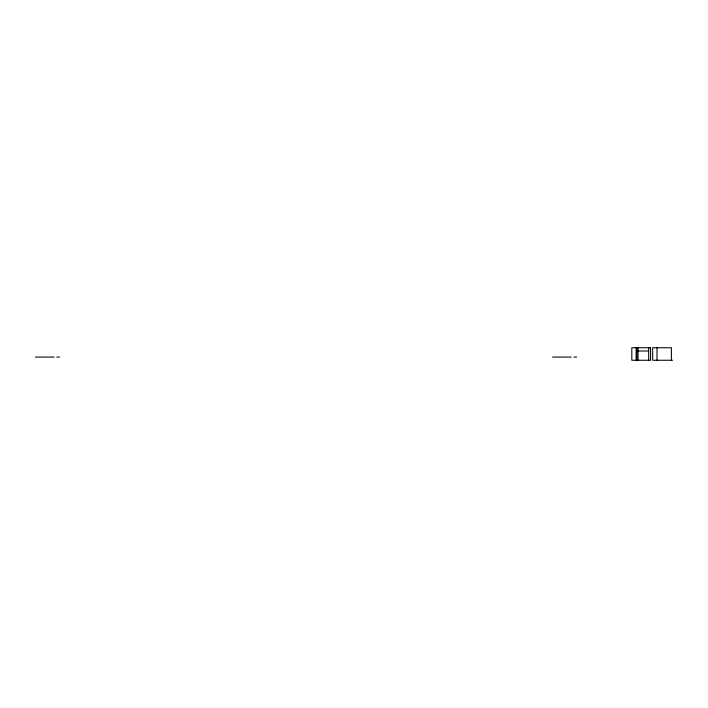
<?xml version="1.0" encoding="UTF-8"?>
<svg xmlns="http://www.w3.org/2000/svg" width="708" height="708" viewBox="0 0 708 708"><rect width="100%" height="100%" fill="white"/><g stroke="black" fill="none" stroke-linecap="round" stroke-linejoin="round"><path stroke-width="1.06" d="M638.023 351L648.661 351M35.4 357.08L54.118 357.08M56.782 357.08L59.454 357.08M552.576 357.08L571.294 357.08M573.958 357.08L576.631 357.08M672.6 360.257L652.679 360.257L652.679 347.743L671.388 347.743L671.388 360.257M657.006 347.743L657.006 360.257M648.661 347.743L648.661 360.257M638.023 347.743L638.023 360.257M636.828 347.743L636.828 360.257M636.147 347.743L636.147 360.257M650.537 347.743L631.819 347.743L631.819 360.257L650.537 360.257L650.537 347.743"/></g></svg>
